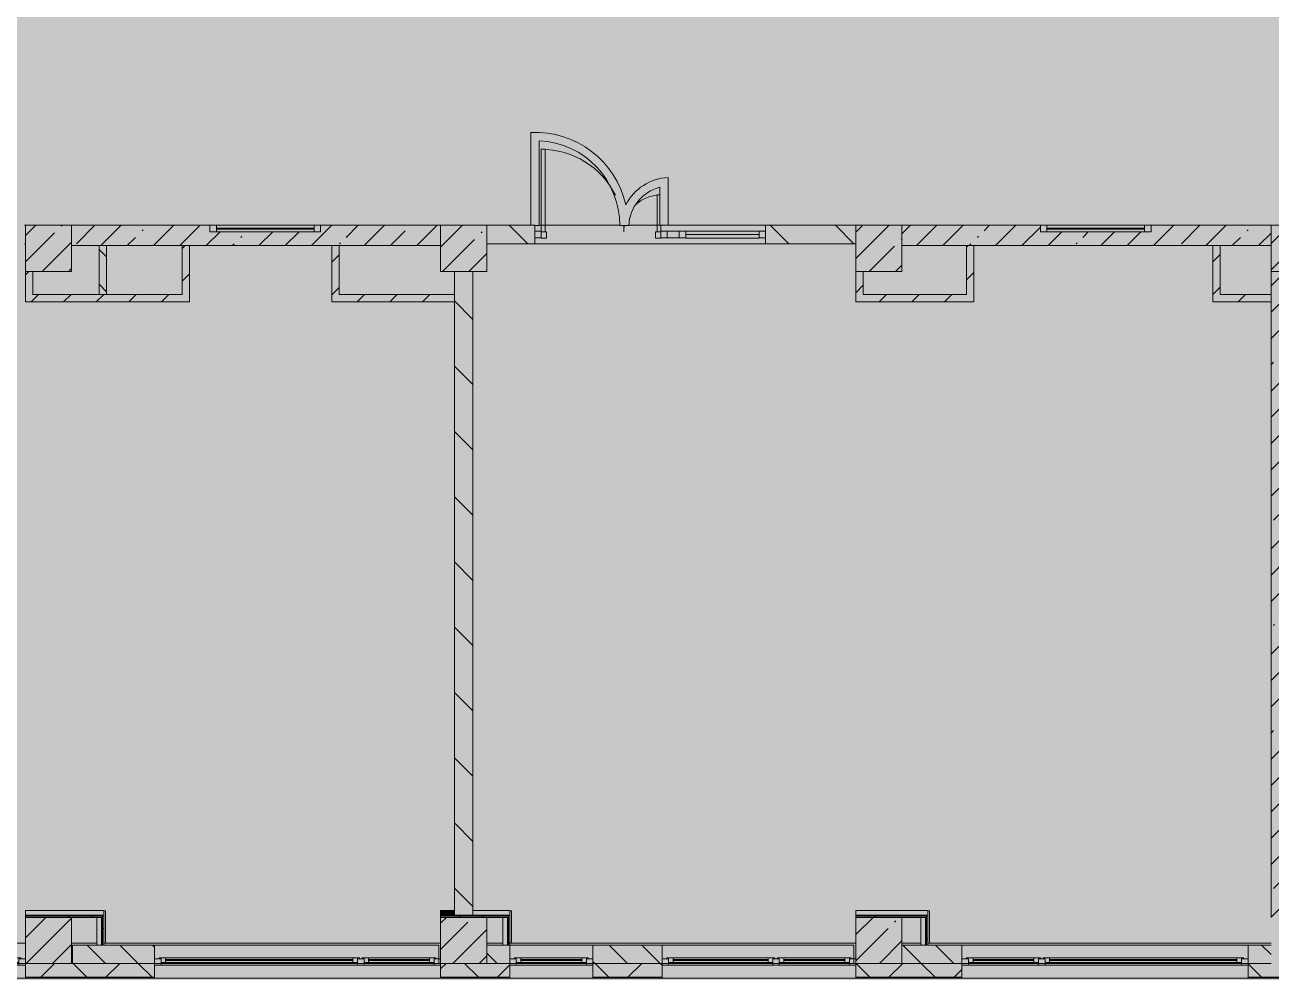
# Model space of a CAD drawing. Header units: millimetres. Extents: x 34897 to 231692, y -8553 to 29000.
# Drawn here: x 156587 to 170092, y -280 to 10072 of the extents above; entities that cross this region are included whole.
import ezdxf

# ---------------------------------------------------------------- set-up
doc = ezdxf.new("R2010")
doc.units = ezdxf.units.MM
doc.layers.add('A-DETL-GENF-2', color=7, linetype='Continuous', lineweight=9, true_color=0xc0c0c0, transparency=0.4)
for name, color, linetype, lineweight, true_color in [('A-DETL-GENF-5', 7, 'Continuous', 5, 0xb7b7b7), ('A-DOOR-2', 7, 'Continuous', 5, 0xe2e2e2), ('A-DOOR-3', 7, 'Continuous', 5, 0xb7b7b7), ('A-FLOR-2', 7, 'Continuous', 5, 0xb7b7b7), ('A-GLAZ-3', 7, 'Continuous', 5, 0x737373), ('A-GLAZ-CURT-3', 7, 'Continuous', 5, 0x737373), ('A-GLAZ-CWMG-4', 7, 'Continuous', 5, 0x737373), ('A-WALL-4', 7, 'Continuous', 9, 0x737373), ('A-WALL-5', 7, 'Continuous', 5, 0x737373), ('I-WALL-2', 7, 'Continuous', 5, 0xe7e7e7), ('I-WALL-3', 7, 'Continuous', 9, 0xe7e7e7), ('I-WALL-5', 7, 'Continuous', 5, 0x737373), ('I-WALL-6', 7, 'Continuous', 5, 0x787878), ('S-COLS-4', 7, 'Continuous', 5, 0x737373)]:
    doc.layers.add(name, color=color, linetype=linetype, lineweight=lineweight, true_color=true_color)
for name, color, linetype, lineweight in [('A-WALL-3', 7, 'Continuous', 5), ('I-WALL-4', 7, 'Continuous', 5), ('S-COLS-3', 7, 'Continuous', 5)]:
    doc.layers.add(name, color=color, linetype=linetype, lineweight=lineweight)
pattern_1 = [(45, (104681.52, 0), (-176.7767, 176.7767), [])]
pattern_2 = [(45, (104681.5, 0), (-285.1231, 285.1231), []), (45, (104966.64, 0), (-285.1231, 285.1231), [504.031, -100.806, 16.764, -84.042])]
pattern_3 = [(135, (104681.5, 0), (-353.5534, -353.5534), [])]
pattern_4 = [(135, (104681.52, 0), (-176.7767, -176.7767), [])]
pattern_5 = [(45, (104681.5, 0), (-530.33, 530.33), []), (135, (104681.5, 0), (-530.33, -530.33), [])]

# ---------------------------------------------------------------- blocks, each defined once
blk = doc.blocks.new('BSC_Колонна _Прямоугольная - 500х500-V46-2_10_2_птичка')
at = {"layer": 'S-COLS-3'}
h = blk.add_hatch(dxfattribs=at)
h.set_pattern_fill('FP_78', color=256, style=0, pattern_type=2)
h.set_pattern_definition([(45, (-52160, -7650), (-285.123, 285.123), []), (45, (-51874.88, -7650), (-285.123, 285.123), [504.031, -100.806, 16.764, -84.042])])
h.paths.add_polyline_path([(-250, -250), (250, -250), (250, 250), (-250, 250)])
at = {"layer": 'S-COLS-4'}
for p, q in [((250, 250), (-250, 250)), ((-250, 250), (-250, -250)), ((250, -250), (250, 250)), ((-250, -250), (250, -250))]:
    blk.add_line(p, q, dxfattribs=at)
blk = doc.blocks.new('BSC_Колонна _Прямоугольная - 500х500-V47-2_10_2_птичка')
at = {"layer": 'S-COLS-3'}
h = blk.add_hatch(dxfattribs=at)
h.set_pattern_fill('FP_79', color=256, style=0, pattern_type=2)
h.set_pattern_definition([(45, (-61160, -7650), (-285.1231, 285.1231), []), (45, (-60874.88, -7650), (-285.123, 285.123), [504.031, -100.806, 16.764, -84.042])])
h.paths.add_polyline_path([(-250, -250), (250, -250), (250, 250), (-250, 250)])
at = {"layer": 'S-COLS-4'}
for p, q in [((250, 250), (-250, 250)), ((-250, 250), (-250, -250)), ((250, -250), (250, 250)), ((-250, -250), (250, -250))]:
    blk.add_line(p, q, dxfattribs=at)
blk = doc.blocks.new('BSC_Колонна _Прямоугольная - 500х500-V53-2_10_2_птичка')
at = {"layer": 'S-COLS-3'}
h = blk.add_hatch(dxfattribs=at)
h.set_pattern_fill('FP_85', color=256, style=0, pattern_type=2)
h.set_pattern_definition([(45, (-52160, -150), (-285.123, 285.123), []), (45, (-51874.88, -150), (-285.123, 285.123), [504.031, -100.806, 16.764, -84.042])])
h.paths.add_polyline_path([(-250, -250), (250, -250), (250, 250), (-250, 250)])
at = {"layer": 'S-COLS-4'}
for p, q in [((250, 250), (-250, 250)), ((-250, 250), (-250, -250)), ((250, -250), (250, 250)), ((-250, -250), (250, -250))]:
    blk.add_line(p, q, dxfattribs=at)
blk = doc.blocks.new('BSC_Колонна _Прямоугольная - 500х500-V54-2_10_2_птичка')
at = {"layer": 'S-COLS-3'}
h = blk.add_hatch(dxfattribs=at)
h.set_pattern_fill('FP_86', color=256, style=0, pattern_type=2)
h.set_pattern_definition([(45, (-61160, -150), (-285.123, 285.123), []), (45, (-60874.88, -150), (-285.123, 285.123), [504.031, -100.806, 16.764, -84.042])])
h.paths.add_polyline_path([(-159, -250), (250, -250), (250, 250), (-250, 250), (-250, -250)])
at = {"layer": 'S-COLS-4'}
for p, q in [((250, 250), (-250, 250)), ((-250, 250), (-250, -250)), ((250, -250), (250, 250)), ((-250, -250), (250, -250))]:
    blk.add_line(p, q, dxfattribs=at)
blk = doc.blocks.new('BSC_Колонна _Прямоугольная - 500х500-V58-2_10_2_птичка')
at = {"layer": 'S-COLS-3'}
h = blk.add_hatch(dxfattribs=at)
h.set_pattern_fill('FP_90', color=256, style=0, pattern_type=2)
h.set_pattern_definition([(45, (-65660, -7650), (-285.1231, 285.1231), []), (45, (-65374.88, -7650), (-285.1231, 285.1231), [504.031, -100.806, 16.764, -84.042])])
h.paths.add_polyline_path([(-22, -250), (250, -250), (250, 250), (-250, 250), (-250, -250)])
at = {"layer": 'S-COLS-4'}
for p, q in [((250, 250), (-250, 250)), ((-250, 250), (-250, -250)), ((250, -250), (250, 250)), ((-250, -250), (250, -250))]:
    blk.add_line(p, q, dxfattribs=at)
blk = doc.blocks.new('BSC_Колонна _Прямоугольная - 500х500-V76-2_10_2_птичка')
at = {"layer": 'S-COLS-3'}
h = blk.add_hatch(dxfattribs=at)
h.set_pattern_fill('FP_119', color=256, style=0, pattern_type=2)
h.set_pattern_definition([(45, (-56660, -150), (-285.123, 285.123), []), (45, (-56374.88, -150), (-285.123, 285.123), [504.031, -100.806, 16.764, -84.042])])
h.paths.add_polyline_path([(-250, -250), (250, -250), (250, 250), (-250, 250), (-250, 80)])
at = {"layer": 'S-COLS-4'}
for p, q in [((250, 250), (-250, 250)), ((-250, 250), (-250, -250)), ((250, -250), (250, 250)), ((-250, -250), (250, -250))]:
    blk.add_line(p, q, dxfattribs=at)
blk = doc.blocks.new('BSC_Колонна _Прямоугольная - 500х500-V77-2_10_2_птичка')
at = {"layer": 'S-COLS-3'}
h = blk.add_hatch(dxfattribs=at)
h.set_pattern_fill('FP_120', color=256, style=0, pattern_type=2)
h.set_pattern_definition([(45, (-56660, -7650), (-285.123, 285.123), []), (45, (-56374.88, -7650), (-285.123, 285.123), [504.031, -100.806, 16.764, -84.042])])
h.paths.add_polyline_path([(-250, -250), (250, -250), (250, 250), (-250, 250), (-250, 100)])
at = {"layer": 'S-COLS-4'}
for p, q in [((250, 250), (-250, 250)), ((-250, 250), (-250, -250)), ((250, -250), (250, 250)), ((-250, -250), (250, -250))]:
    blk.add_line(p, q, dxfattribs=at)
blk = doc.blocks.new('120_Окно_СКБ_2Ст - 120_Окно_СКБ_2Ст 3100х2500 _мал_створка слева_-22446080-2_10_2_птичка')
at = {"layer": 'A-GLAZ-3'}
for p, q in [((-1550, -127), (-1550, -57)), ((-1550, -57), (-1480, -57)), ((1550, -57), (-1550, -57)), ((-1480, -127), (-1550, -127)), ((-1550, -127), (-1500, -127)), ((-1480, -127), (-1500, -127)), ((-1500, -127), (-1500, -137)), ((-1480, -57), (-1480, -127)), ((650, -87), (-1480, -87)), ((-1480, -87), (-1480, -127)), ((-1430, -137), (-1430, -87)), ((-1430, -107), (600, -107)), ((600, -117), (-1430, -117)), ((600, -137), (600, -87)), ((650, -127), (650, -57)), ((650, -57), (720, -57)), ((650, -127), (650, -87)), ((720, -127), (650, -127)), ((670, -127), (650, -127)), ((670, -127), (700, -127)), ((670, -137), (670, -127)), ((720, -127), (700, -127)), ((700, -127), (700, -137)), ((720, -57), (720, -127)), ((1480, -87), (720, -87)), ((720, -87), (720, -127)), ((770, -137), (770, -87)), ((770, -107), (1430, -107)), ((1430, -117), (770, -117)), ((1430, -137), (1430, -87)), ((1480, -127), (1480, -57)), ((1480, -57), (1550, -57)), ((1480, -127), (1480, -87)), ((1550, -127), (1480, -127)), ((1500, -127), (1480, -127)), ((1500, -127), (1550, -127)), ((1500, -137), (1500, -127)), ((1550, -57), (1550, -127)), ((-1500, -137), (670, -137)), ((670, -137), (-1500, -137)), ((700, -137), (1500, -137)), ((1500, -137), (700, -137))]:
    blk.add_line(p, q, dxfattribs=at)
blk = doc.blocks.new('120_Окно_СКБ_1Ст - 120_Окно_СКБ_1Ст 900х2500_h_-20664874-2_10_2_птичка')
at = {"layer": 'A-GLAZ-3'}
for p, q in [((-450, -127), (-450, -57)), ((-450, -57), (-380, -57)), ((450, -57), (-450, -57)), ((-380, -127), (-450, -127)), ((-450, -127), (-400, -127)), ((-380, -127), (-400, -127)), ((-400, -127), (-400, -137)), ((-380, -57), (-380, -127)), ((380, -87), (-380, -87)), ((-380, -87), (-380, -127)), ((-330, -137), (-330, -87)), ((-330, -107), (330, -107)), ((330, -117), (-330, -117)), ((330, -137), (330, -87)), ((380, -127), (380, -57)), ((380, -57), (450, -57)), ((380, -127), (380, -87)), ((450, -127), (380, -127)), ((400, -127), (380, -127)), ((400, -127), (450, -127)), ((400, -137), (400, -127)), ((450, -57), (450, -127)), ((-400, -137), (400, -137)), ((400, -137), (-400, -137))]:
    blk.add_line(p, q, dxfattribs=at)
blk = doc.blocks.new('120_Окно_СКБ_2Ст - 120_Окно_СКБ_2Ст 2100х2500 _мал створка СЛЕВА_-22446485-2_10_2_птичка')
at = {"layer": 'A-GLAZ-3'}
for p, q in [((-1050, -127), (-1050, -57)), ((-1050, -57), (-980, -57)), ((1050, -57), (-1050, -57)), ((-980, -127), (-1050, -127)), ((-1050, -127), (-1000, -127)), ((-980, -127), (-1000, -127)), ((-1000, -127), (-1000, -137)), ((-980, -57), (-980, -127)), ((-220, -87), (-980, -87)), ((-980, -87), (-980, -127)), ((-930, -137), (-930, -87)), ((-930, -107), (-270, -107)), ((-270, -117), (-930, -117)), ((-270, -137), (-270, -87)), ((-220, -127), (-220, -57)), ((-220, -57), (-150, -57)), ((-220, -127), (-220, -87)), ((-150, -127), (-220, -127)), ((-200, -127), (-220, -127)), ((-200, -127), (-170, -127)), ((-200, -137), (-200, -127)), ((-150, -127), (-170, -127)), ((-170, -127), (-170, -137)), ((-150, -57), (-150, -127)), ((980, -87), (-150, -87)), ((-150, -87), (-150, -127)), ((-100, -137), (-100, -87)), ((-100, -107), (930, -107)), ((930, -117), (-100, -117)), ((930, -137), (930, -87)), ((980, -127), (980, -57)), ((980, -57), (1050, -57)), ((980, -127), (980, -87)), ((1050, -127), (980, -127)), ((1000, -127), (980, -127)), ((1000, -127), (1050, -127)), ((1000, -137), (1000, -127)), ((1050, -57), (1050, -127)), ((-1000, -137), (-200, -137)), ((-200, -137), (-1000, -137)), ((-170, -137), (1000, -137)), ((1000, -137), (-170, -137))]:
    blk.add_line(p, q, dxfattribs=at)
blk = doc.blocks.new('120_Окно_СКБ_2Ст - 120_Окно_СКБ_2Ст 3100х2500 _мал_ створка слева-2_-V85-2_10_2_птичка')
at = {"layer": 'A-GLAZ-3'}
for p, q in [((-1550, -127), (-1550, -57)), ((-1550, -57), (-1480, -57)), ((1550, -57), (-1550, -57)), ((-1480, -127), (-1550, -127)), ((-1550, -127), (-1500, -127)), ((-1480, -127), (-1500, -127)), ((-1500, -127), (-1500, -137)), ((-1480, -57), (-1480, -127)), ((-720, -87), (-1480, -87)), ((-1480, -87), (-1480, -127)), ((-1430, -137), (-1430, -87)), ((-1430, -107), (-770, -107)), ((-770, -117), (-1430, -117)), ((-770, -137), (-770, -87)), ((-720, -127), (-720, -57)), ((-720, -57), (-650, -57)), ((-720, -127), (-720, -87)), ((-650, -127), (-720, -127)), ((-700, -127), (-720, -127)), ((-700, -127), (-670, -127)), ((-700, -137), (-700, -127)), ((-650, -127), (-670, -127)), ((-670, -127), (-670, -137)), ((-650, -57), (-650, -127)), ((1480, -87), (-650, -87)), ((-650, -87), (-650, -127)), ((-600, -137), (-600, -87)), ((-600, -107), (1430, -107)), ((1430, -117), (-600, -117)), ((1430, -137), (1430, -87)), ((1480, -127), (1480, -57)), ((1480, -57), (1550, -57)), ((1480, -127), (1480, -87)), ((1550, -127), (1480, -127)), ((1500, -127), (1480, -127)), ((1500, -127), (1550, -127)), ((1500, -137), (1500, -127)), ((1550, -57), (1550, -127)), ((-1500, -137), (-700, -137)), ((-700, -137), (-1500, -137)), ((-670, -137), (1500, -137)), ((1500, -137), (-670, -137))]:
    blk.add_line(p, q, dxfattribs=at)
blk = doc.blocks.new('120_Окно_СКБ_2Ст - 120_Окно_СКБ_2Ст 3100х2500 _мал_ створка слева-2_-V86-2_10_2_птичка')
at = {"layer": 'A-GLAZ-3'}
for p, q in [((-1550, -127), (-1550, -57)), ((-1550, -57), (-1480, -57)), ((1550, -57), (-1550, -57)), ((-1480, -127), (-1550, -127)), ((-1550, -127), (-1503, -127)), ((-1480, -127), (-1500, -127)), ((-1500, -127), (-1500, -137)), ((-1480, -57), (-1480, -127)), ((-720, -87), (-1480, -87)), ((-1480, -87), (-1480, -127)), ((-1430, -137), (-1430, -87)), ((-1430, -107), (-770, -107)), ((-770, -117), (-1430, -117)), ((-770, -137), (-770, -87)), ((-720, -127), (-720, -57)), ((-720, -57), (-650, -57)), ((-720, -127), (-720, -87)), ((-650, -127), (-720, -127)), ((-700, -127), (-720, -127)), ((-700, -127), (-670, -127)), ((-700, -137), (-700, -127)), ((-650, -127), (-670, -127)), ((-670, -127), (-670, -137)), ((-650, -57), (-650, -127)), ((1480, -87), (-650, -87)), ((-650, -87), (-650, -127)), ((-600, -137), (-600, -87)), ((-600, -107), (1430, -107)), ((1430, -117), (-600, -117)), ((1430, -137), (1430, -87)), ((1480, -127), (1480, -57)), ((1480, -57), (1550, -57)), ((1480, -127), (1480, -87)), ((1550, -127), (1480, -127)), ((1500, -127), (1480, -127)), ((1500, -127), (1550, -127)), ((1500, -137), (1500, -127)), ((1550, -57), (1550, -127)), ((-1500, -137), (-700, -137)), ((-700, -137), (-1500, -137)), ((-670, -137), (1500, -137)), ((1500, -137), (-670, -137))]:
    blk.add_line(p, q, dxfattribs=at)
blk = doc.blocks.new('120_Окно_СКБ_1Ст - 120_Окно_СКБ_1Ст 400х1200 EI30-24228621-2_10_2_птичка')
at = {"layer": 'A-GLAZ-3'}
for p, q in [((-600, 40), (-600, 110)), ((-600, 110), (-530, 110)), ((600, 110), (-600, 110)), ((-530, 40), (-600, 40)), ((-600, 40), (600, 40)), ((-530, 110), (-530, 40)), ((530, 80), (-530, 80)), ((530, 70), (-530, 70)), ((530, 40), (530, 110)), ((530, 110), (600, 110)), ((600, 40), (530, 40)), ((600, 110), (600, 40))]:
    blk.add_line(p, q, dxfattribs=at)
blk = doc.blocks.new('Прямоугольный импост - 50 x 70 мм-V197-2_10_2_птичка')
at = {"layer": 'A-GLAZ-CWMG-4'}
for p, q in [((-70, 35), (0, 35)), ((-70, -35), (-70, 35)), ((0, 35), (0, -35)), ((0, -35), (-70, -35))]:
    blk.add_line(p, q, dxfattribs=at)
blk = doc.blocks.new('Дверь_Витражная_остекление_ - ДВН_ДАО_Главный вход_1200 в свету-V207-2_10_2_птичка')
at = {"layer": 'A-DOOR-2'}
for points in [[(-607, 30), (-607, 925), (-647, 925), (-647, 30)], [(647, 30), (647, 100), (639, 100), (639, 430), (607, 430), (607, 30), (639, 30)]]:
    blk.add_hatch(color=256, dxfattribs=at).paths.add_polyline_path(points)
at = {"layer": 'A-DETL-GENF-5'}
for p, q in [((-607, 925), (-647, 925)), ((-647, 925), (-647, 35)), ((-607, 30), (-607, 925)), ((639, 430), (607, 430)), ((607, 430), (607, 30)), ((-647, 30), (-607, 30)), ((-592, 30), (-647, 30)), ((-592, -40), (-592, 30)), ((592, -40), (592, 30)), ((592, 30), (647, 30)), ((607, 30), (647, 30)), ((647, 35), (647, 100)), ((-647, -40), (-592, -40)), ((647, -40), (592, -40))]:
    blk.add_line(p, q, dxfattribs=at)
at = {"layer": 'A-DOOR-3'}
for p, q in [((-647, 925), (-647, 35)), ((647, 100), (647, 35))]:
    blk.add_line(p, q, dxfattribs=at)
for centre, radius, start, end in [((-647, 30), 895, 26.2405, 90), ((647, 30), 400, 91.3229, 133.9937), ((-647, 30), 895, 360, 4.3606), ((647, 30), 400, 170.1518, 180)]:
    blk.add_arc(centre, radius, start, end, dxfattribs=at)
blk = doc.blocks.new('Системная панель - Стемалит - 40мм-V199-2_10_2_птичка')
at = {"layer": 'A-GLAZ-CURT-3'}
for p, q in [((65, 35), (-65, 35)), ((-65, 35), (-65, -35)), ((65, -35), (65, 35)), ((-65, -35), (65, -35))]:
    blk.add_line(p, q, dxfattribs=at)
blk = doc.blocks.new('Прямоугольный импост - 50 x 70 мм-V200-2_10_2_птичка')
at = {"layer": 'A-GLAZ-CWMG-4'}
for p, q in [((-35, 35), (35, 35)), ((-35, -35), (-35, 35)), ((35, 35), (35, -35)), ((35, -35), (-35, -35))]:
    blk.add_line(p, q, dxfattribs=at)
blk = doc.blocks.new('Прямоугольный импост - 50 x 70 мм-V201-2_10_2_птичка')
at = {"layer": 'A-GLAZ-CWMG-4'}
for p, q in [((0, 35), (-70, 35)), ((-70, 35), (-70, -35)), ((0, -35), (0, 35)), ((-70, -35), (0, -35))]:
    blk.add_line(p, q, dxfattribs=at)
blk = doc.blocks.new('Системная панель - Стекло - 40мм-V208-2_10_2_птичка')
at = {"layer": 'A-GLAZ-CURT-3'}
for p, q in [((397.5, 0), (-397.5, 0)), ((-397.5, 0), (-397.5, -40)), ((397.5, -40), (397.5, 0)), ((-397.5, -40), (397.5, -40))]:
    blk.add_line(p, q, dxfattribs=at)
blk = doc.blocks.new('Прямоугольный импост - 50 x 70 мм-V203-2_10_2_птичка')
at = {"layer": 'A-GLAZ-CWMG-4'}
for p, q in [((-35, 35), (35, 35)), ((-35, -35), (-35, 35)), ((35, 35), (35, -35)), ((35, -35), (-35, -35))]:
    blk.add_line(p, q, dxfattribs=at)
blk = doc.blocks.new('Прямоугольный импост - 50 x 70 мм-V204-2_10_2_птичка')
at = {"layer": 'A-GLAZ-CWMG-4'}
blk.add_line((41991, 7835), (41196, 7835), dxfattribs=at)

msp = doc.modelspace()

# ---------------------------------------------------------------- hatches: boundary and pattern name
at = {"layer": 'A-DETL-GENF-2'}
msp.add_hatch(color=256, dxfattribs=at).paths.add_polyline_path([(180522.5, -280), (180541.5, -280), (180541.5, 3300), (189541.5, 3300), (189541.5, 27350), (146591.5, 27350), (146591.5, 23778), (143441.5, 23778), (143441.5, -280), (179594.9, -280)])
at = {"layer": 'A-WALL-3'}
h = msp.add_hatch(dxfattribs=at)
h.set_pattern_fill('FP_103', color=256, style=0, pattern_type=2)
h.set_pattern_definition(pattern_4)
h.paths.add_polyline_path([(157101.5, -100), (157991.5, -100), (157991.5, 100), (157101.5, 100)])
h = msp.add_hatch(dxfattribs=at)
h.set_pattern_fill('FP_103', color=256, style=0, pattern_type=2)
h.set_pattern_definition(pattern_4)
h.paths.add_polyline_path([(161591.5, -100), (161841.5, -100), (161841.5, 100), (161591.5, 100)])
h.paths.add_polyline_path([(162899.6, -100), (163491.5, -100), (163491.5, 100), (162741.5, 100), (162741.5, -100)])
h = msp.add_hatch(dxfattribs=at)
h.set_pattern_fill('FP_103', color=256, style=0, pattern_type=2)
h.set_pattern_definition(pattern_4)
h.paths.add_polyline_path([(166609.7, -100), (166741.5, -100), (166741.5, 100), (166091.5, 100), (166091.5, -100)])
h.paths.add_polyline_path([(170091.5, -100), (170091.5, 100), (169841.5, 100), (169841.5, -100)])
h = msp.add_hatch(dxfattribs=at)
h.set_pattern_fill('FP_93', color=256, style=0, pattern_type=2)
h.set_pattern_definition([(45, (104681.5, 0), (-353.5534, 353.5534), []), (135, (104681.5, 0), (-353.5534, -353.5534), [])])
h.paths.add_polyline_path([(180381.5, -250), (180381.5, -100), (176241.5, -100), (176241.5, -250), (179594.9, -250)])
h.paths.add_polyline_path([(174029.8, -250), (175341.5, -250), (175341.5, -100), (171741.5, -100), (171741.5, -250), (172174.8, -250)])
h.paths.add_polyline_path([(163491.5, -250), (163491.5, -100), (162741.5, -100), (162741.5, -250), (162899.6, -250)])
h.paths.add_polyline_path([(166609.7, -250), (166741.5, -250), (166741.5, -100), (165591.5, -100), (165591.5, -250), (165682.1, -250)])
h.paths.add_polyline_path([(161591.5, -250), (161841.5, -250), (161841.5, -100), (161091.5, -100), (161091.5, -250), (161508.3, -250)])
h.paths.add_polyline_path([(169841.5, -250), (170841.5, -250), (170841.5, -100), (169841.5, -100)])
h.paths.add_polyline_path([(157991.5, -250), (157991.5, -100), (156591.5, -100), (156591.5, -250), (157334.5, -250)])
h.paths.add_polyline_path([(153491.5, -250), (153491.5, -100), (152091.5, -100), (152091.5, -250), (152696.9, -250)])
h.paths.add_polyline_path([(149914.3, -250), (149991.5, -250), (149991.5, -100), (149617.9, -100), (149617.9, -250)])
h.paths.add_polyline_path([(147341.5, -250), (148717.9, -250), (148717.9, -100), (147341.5, -100)])
h.paths.add_polyline_path([(143752.4, -250), (144241.5, -250), (144241.5, -100), (143441.5, -100), (143445.4, -250), (143721.5, -250)])
at = {"layer": 'I-WALL-2'}
for points in [[(161241.5, 425), (161241.5, 475), (161091.5, 475), (161091.5, 425)], [(157416.5, 100), (157416.5, 400), (157366.5, 400), (157366.5, 100)]]:
    msp.add_hatch(color=256, dxfattribs=at).paths.add_polyline_path(points)
at = {"layer": 'I-WALL-3'}
for points in [[(157441.5, 425), (157441.5, 475), (156591.5, 475), (156591.5, 425), (157334.5, 425)], [(161841.5, 425), (161841.5, 475), (161441.5, 475), (161441.5, 425), (161829, 425)], [(166371.5, 425), (166371.5, 475), (165591.5, 475), (165591.5, 425), (165682.1, 425)], [(161816.5, 100), (161816.5, 400), (161766.5, 400), (161766.5, 100)], [(166346.5, 100), (166346.5, 400), (166296.5, 400), (166296.5, 100)]]:
    msp.add_hatch(color=256, dxfattribs=at).paths.add_polyline_path(points)
at = {"layer": 'I-WALL-4'}
h = msp.add_hatch(dxfattribs=at)
h.set_pattern_fill('FP_101', color=256, style=0, pattern_type=2)
h.set_pattern_definition(pattern_2)
h.paths.add_polyline_path([(158371.5, 7680), (161091.5, 7680), (161091.5, 7900), (159791.5, 7900), (159791.5, 7830), (158591.5, 7830), (158591.5, 7900), (157091.5, 7900), (157091.5, 7680), (158291.5, 7680)])
h = msp.add_hatch(dxfattribs=at)
h.set_pattern_fill('FP_104', color=256, style=0, pattern_type=2)
h.set_pattern_definition(pattern_3)
h.paths.add_polyline_path([(165591.5, 7700), (165591.5, 7900), (164612.5, 7900), (164612.5, 7700), (164754.6, 7700)])
h.paths.add_polyline_path([(161591.5, 7700), (162112.5, 7700), (162112.5, 7900), (161591.5, 7900), (161591.5, 7750.3)])
h = msp.add_hatch(dxfattribs=at)
h.set_pattern_fill('FP_101', color=256, style=0, pattern_type=2)
h.set_pattern_definition(pattern_2)
h.paths.add_polyline_path([(169541.5, 7680), (170091.5, 7680), (170091.5, 7900), (168791.5, 7900), (168791.5, 7830), (167591.5, 7830), (167591.5, 7900), (166091.5, 7900), (166091.5, 7680), (169461.5, 7680)])
h = msp.add_hatch(dxfattribs=at)
h.set_pattern_fill('FP_105', color=256, style=0, pattern_type=2)
h.set_pattern_definition(pattern_1)
h.paths.add_polyline_path([(158371.5, 7070), (158371.5, 7680), (158291.5, 7680), (158291.5, 7070)])
h = msp.add_hatch(dxfattribs=at)
h.set_pattern_fill('FP_105', color=256, style=0, pattern_type=2)
h.set_pattern_definition(pattern_1)
h.paths.add_polyline_path([(159991.5, 7070), (159991.5, 7680), (159911.5, 7680), (159911.5, 7070)])
h = msp.add_hatch(dxfattribs=at)
h.set_pattern_fill('FP_105', color=256, style=0, pattern_type=2)
h.set_pattern_definition(pattern_1)
h.paths.add_polyline_path([(166871.5, 7150), (166871.5, 7680), (166791.5, 7680), (166791.5, 7150)])
h = msp.add_hatch(dxfattribs=at)
h.set_pattern_fill('FP_105', color=256, style=0, pattern_type=2)
h.set_pattern_definition(pattern_1)
h.paths.add_polyline_path([(169541.5, 7070), (169541.5, 7680), (169461.5, 7680), (169461.5, 7070)])
h = msp.add_hatch(dxfattribs=at)
h.set_pattern_fill('FP_105', color=256, style=0, pattern_type=2)
h.set_pattern_definition(pattern_1)
h.paths.add_polyline_path([(156671.5, 7150), (156671.5, 7400), (156591.5, 7400), (156591.5, 7150)])
h = msp.add_hatch(dxfattribs=at)
h.set_pattern_fill('FP_104', color=256, style=0, pattern_type=2)
h.set_pattern_definition(pattern_3)
h.paths.add_polyline_path([(161441.5, 425), (161441.5, 7400), (161241.5, 7400), (161241.5, 425)])
h = msp.add_hatch(dxfattribs=at)
h.set_pattern_fill('FP_105', color=256, style=0, pattern_type=2)
h.set_pattern_definition(pattern_1)
h.paths.add_polyline_path([(165671.5, 7150), (165671.5, 7400), (165591.5, 7400), (165591.5, 7150)])
h = msp.add_hatch(dxfattribs=at)
h.set_pattern_fill('FP_101', color=256, style=0, pattern_type=2)
h.set_pattern_definition(pattern_2)
h.paths.add_polyline_path([(170091.5, 400), (170311.5, 400), (170311.5, 7400), (170091.5, 7400), (170091.5, 808.9)])
h = msp.add_hatch(dxfattribs=at)
h.set_pattern_fill('FP_105', color=256, style=0, pattern_type=2)
h.set_pattern_definition(pattern_1)
h.paths.add_polyline_path([(158291.5, 7070), (158291.5, 7150), (156591.5, 7150), (156591.5, 7070), (157334.5, 7070)])
h = msp.add_hatch(dxfattribs=at)
h.set_pattern_fill('FP_105', color=256, style=0, pattern_type=2)
h.set_pattern_definition(pattern_1)
h.paths.add_polyline_path([(160940, 7070), (160940, 7150), (159991.5, 7150), (159991.5, 7070)])
h = msp.add_hatch(dxfattribs=at)
h.set_pattern_fill('FP_105', color=256, style=0, pattern_type=2)
h.set_pattern_definition(pattern_1)
h.paths.add_polyline_path([(161241.5, 7070), (161241.5, 7150), (160940, 7150), (160940, 7070), (161044.5, 7070)])
h = msp.add_hatch(dxfattribs=at)
h.set_pattern_fill('FP_105', color=256, style=0, pattern_type=2)
h.set_pattern_definition(pattern_1)
h.paths.add_polyline_path([(165591.5, 7070), (166871.5, 7070), (166871.5, 7150), (165591.5, 7150)])
h = msp.add_hatch(dxfattribs=at)
h.set_pattern_fill('FP_105', color=256, style=0, pattern_type=2)
h.set_pattern_definition(pattern_1)
h.paths.add_polyline_path([(170091.5, 7070), (170091.5, 7150), (169541.5, 7150), (169541.5, 7070)])
h = msp.add_hatch(dxfattribs=at)
h.set_pattern_fill('FP_205', color=256, style=0, pattern_type=2)
h.set_pattern_definition(pattern_5)
h.paths.add_polyline_path([(157429, 412.5), (157441.5, 412.5), (157441.5, 425), (156591.5, 425), (156591.5, 412.5), (157334.5, 412.5)])
h = msp.add_hatch(dxfattribs=at)
h.set_pattern_fill('FP_205', color=256, style=0, pattern_type=2)
h.set_pattern_definition(pattern_5)
h.paths.add_polyline_path([(157429, 400), (157429, 412.5), (156591.5, 412.5), (156591.5, 400), (157416.5, 400)])
h = msp.add_hatch(dxfattribs=at)
h.set_pattern_fill('FP_205', color=256, style=0, pattern_type=2)
h.set_pattern_definition(pattern_5)
h.paths.add_polyline_path([(157441.5, 100), (157441.5, 412.5), (157429, 412.5), (157429, 100)])
h = msp.add_hatch(dxfattribs=at)
h.set_pattern_fill('FP_205', color=256, style=0, pattern_type=2)
h.set_pattern_definition(pattern_5)
h.paths.add_polyline_path([(161441.5, 412.5), (161441.5, 425), (161091.5, 425), (161091.5, 412.5), (161241.5, 412.5)])
h = msp.add_hatch(dxfattribs=at)
h.set_pattern_fill('FP_205', color=256, style=0, pattern_type=2)
h.set_pattern_definition(pattern_5)
h.paths.add_polyline_path([(161441.5, 400), (161441.5, 412.5), (161091.5, 412.5), (161091.5, 400), (161241.5, 400)])
h = msp.add_hatch(dxfattribs=at)
h.set_pattern_fill('FP_205', color=256, style=0, pattern_type=2)
h.set_pattern_definition(pattern_5)
h.paths.add_polyline_path([(161829, 412.5), (161829, 425), (161241.5, 425), (161241.5, 412.5), (161816.5, 412.5)])
h = msp.add_hatch(dxfattribs=at)
h.set_pattern_fill('FP_205', color=256, style=0, pattern_type=2)
h.set_pattern_definition(pattern_5)
h.paths.add_polyline_path([(161508.3, 400), (161816.5, 400), (161816.5, 412.5), (161241.5, 412.5), (161241.5, 400), (161441.5, 400)])
h = msp.add_hatch(dxfattribs=at)
h.set_pattern_fill('FP_205', color=256, style=0, pattern_type=2)
h.set_pattern_definition(pattern_5)
h.paths.add_polyline_path([(161816.5, 100), (161829, 100), (161829, 412.5), (161816.5, 412.5), (161816.5, 230.5)])
h = msp.add_hatch(dxfattribs=at)
h.set_pattern_fill('FP_205', color=256, style=0, pattern_type=2)
h.set_pattern_definition(pattern_5)
h.paths.add_polyline_path([(161829, 100), (161841.5, 100), (161841.5, 425), (161829, 425), (161829, 230.5)])
h = msp.add_hatch(dxfattribs=at)
h.set_pattern_fill('FP_205', color=256, style=0, pattern_type=2)
h.set_pattern_definition(pattern_5)
h.paths.add_polyline_path([(166359, 412.5), (166371.5, 412.5), (166371.5, 425), (165591.5, 425), (165591.5, 412.5), (165682.1, 412.5)])
h = msp.add_hatch(dxfattribs=at)
h.set_pattern_fill('FP_205', color=256, style=0, pattern_type=2)
h.set_pattern_definition(pattern_5)
h.paths.add_polyline_path([(166359, 400), (166359, 412.5), (165591.5, 412.5), (165591.5, 400), (166346.5, 400)])
h = msp.add_hatch(dxfattribs=at)
h.set_pattern_fill('FP_205', color=256, style=0, pattern_type=2)
h.set_pattern_definition(pattern_5)
h.paths.add_polyline_path([(166359, 100), (166371.5, 100), (166371.5, 412.5), (166359, 412.5), (166359, 230.5)])
h = msp.add_hatch(dxfattribs=at)
h.set_pattern_fill('FP_205', color=256, style=0, pattern_type=2)
h.set_pattern_definition(pattern_5)
h.paths.add_polyline_path([(157429, 100), (157429, 400), (157416.5, 400), (157416.5, 100)])
h = msp.add_hatch(dxfattribs=at)
h.set_pattern_fill('FP_205', color=256, style=0, pattern_type=2)
h.set_pattern_definition(pattern_5)
h.paths.add_polyline_path([(166359, 100), (166359, 400), (166346.5, 400), (166346.5, 100)])
at = {"layer": 'I-WALL-6'}
h = msp.add_hatch(dxfattribs=at)
h.set_pattern_fill('FP_114', color=256, style=0, pattern_type=2)
h.set_pattern_definition([(135, (104681.5, 0), (-377.171, -377.171), [533.4, -88.9, 17.78, -88.9]), (135, (104681.5, 376.94), (-377.171, -377.171), []), (50, (104681.5, 0), (637.6445, -55.7866), [66.675, -733.425]), (355, (104681.5, 0), (-123.3494, 668.699), [53.34, -586.74]), (100.451, (104734.65, -4.65), (514.299, 612.908), [56.665, -623.315]), (46.184, (104681.5, 177.8), (948.776, -147.15), [100.012, -1100.137]), (96.636, (104760.6, 165.5), (830.909, 865.997), [84.998, -934.973]), (351.184, (104681.5, 177.8), (830.918, 865.988), [80.01, -880.11]), (21, (104770.4, 133.35), (530.6506, -357.9283), [66.675, -733.425]), (326, (104770.4, 133.35), (216.308, 644.6585), [53.34, -586.74]), (71.451, (104814.64, 103.5), (746.9596, 286.724), [56.665, -623.315]), (37.5, (104681.52, 0), (10.8105, 295.9426), [16.764, -562.864, 16.764, -578.866, -588.962]), (37.5, (104681.52, 0), (10.8105, 295.9426), [-1175.258, 16.764, -572.198]), (7.5, (104681.52, 0), (233.8692, 350.6318), [16.764, -322.834, 16.764, -549.529, -224.472]), (7.5, (104681.52, 0), (233.8692, 350.6318), [-905.891, 16.764, -207.708]), (327.5, (104483.27, 0), (474.5678, -20.0513), [16.764, -205.486, 16.764, -676.656, -920.115]), (327.5, (104483.27, 0), (474.5678, -20.0513), [-915.67, 16.764, -903.351]), (317.5, (104394.37, 0), (518.4522, 88.9934), [16.764, -272.161, 16.764, -443.738, -653.415]), (317.5, (104394.37, 0), (518.4522, 88.9934), [-749.427, 16.764, -636.651])])
h.paths.add_polyline_path([(157471.5, 7150), (157471.5, 7680), (157391.5, 7680), (157391.5, 7150)])

# ---------------------------------------------------------------- linework, layer by layer
at = {"layer": 'A-FLOR-2'}
for p, q in [((162069.6, 8904.6), (162069.6, 7900)), ((162159.6, 7897), (162159.6, 8815.2)), ((163558.5, 7900), (163558.5, 8418.4)), ((163468.5, 8314.2), (163468.5, 7900)), ((156581.5, 7900), (156591.5, 7900)), ((162112.5, 7897), (162159.6, 7897)), ((162159.6, 7900), (163031.9, 7900)), ((163032.1, 7897), (163130.1, 7897)), ((163130.4, 7900), (164612.5, 7900)), ((164612.5, 7900), (163558.5, 7900)), ((156591.5, 7700), (156581.5, 7700)), ((157441.5, 470), (157461.5, 470)), ((157461.5, 470), (157461.5, 120)), ((161841.5, 470), (161861.5, 470)), ((161861.5, 470), (161861.5, 120)), ((166371.5, 470), (166391.5, 470)), ((166391.5, 470), (166391.5, 120))]:
    msp.add_line(p, q, dxfattribs=at)
for centre, radius, start, end in [((162122.1, 7906), 1000, 12.44956, 93.01125), ((162122.1, 7906), 910, 359.43333, 87.64026), ((163583.5, 7875), 544, 92.63401, 153.04618), ((163583.5, 7875), 454, 104.67311, 177.22246)]:
    msp.add_arc(centre, radius, start, end, dxfattribs=at)
at = {"layer": 'A-WALL-4'}
for p, q in [((158371.5, 7680), (158291.5, 7680)), ((159991.5, 7680), (159911.5, 7680)), ((166871.5, 7680), (166791.5, 7680)), ((169541.5, 7680), (169461.5, 7680)), ((157391.5, 7150), (157471.5, 7150)), ((161241.5, 7070), (161241.5, 7150)), ((170091.5, 7070), (170091.5, 7150)), ((157441.5, 425), (156591.5, 425)), ((157429, 412.5), (156591.5, 412.5)), ((157429, 100), (157429, 412.5)), ((161841.5, 425), (161091.5, 425)), ((161829, 412.5), (161091.5, 412.5)), ((161241.5, 425), (161241.5, 475)), ((161441.5, 475), (161441.5, 425)), ((161829, 412.5), (161829, 100)), ((166371.5, 425), (165591.5, 425)), ((166359, 412.5), (165591.5, 412.5)), ((166359, 412.5), (166359, 100)), ((157416.5, 400), (157366.5, 400)), ((157416.5, 100), (157416.5, 400)), ((161766.5, 400), (161816.5, 400)), ((161816.5, 400), (161816.5, 100)), ((166346.5, 400), (166296.5, 400)), ((166346.5, 400), (166346.5, 100)), ((157101.5, -100), (157991.5, -100)), ((161591.5, -100), (161841.5, -100)), ((162741.5, -100), (163491.5, -100)), ((166091.5, -100), (166741.5, -100)), ((169841.5, -100), (170091.5, -100)), ((156591.5, -250), (157991.5, -250)), ((156591.5, -253), (157991.5, -253)), ((161091.5, -250), (161841.5, -250)), ((161091.5, -253), (161841.5, -253)), ((162741.5, -250), (163491.5, -250)), ((162741.5, -253), (163491.5, -253)), ((165591.5, -250), (166741.5, -250)), ((165591.5, -253), (166741.5, -253)), ((169841.5, -250), (170841.5, -250)), ((169841.5, -253), (170841.5, -253))]:
    msp.add_line(p, q, dxfattribs=at)
at = {"layer": 'A-WALL-5'}
for p, q in [((157101.5, 100), (157101.5, -100)), ((157101.5, 100), (161071.5, 100)), ((157991.5, -258), (157991.5, 100)), ((161071.5, -100), (161071.5, 100)), ((161591.5, 100), (165571.5, 100)), ((161841.5, -258), (161841.5, 100)), ((162741.5, 100), (162741.5, -258)), ((163491.5, -258), (163491.5, 100)), ((165571.5, -100), (165571.5, 100)), ((166091.5, 100), (170091.5, 100)), ((166741.5, -258), (166741.5, 100)), ((169841.5, 100), (169841.5, -258)), ((156591.5, -100), (156591.5, -258)), ((157091.5, -100), (157101.5, -100)), ((161091.5, -100), (161091.5, -258)), ((165591.5, -100), (165591.5, -258)), ((166741.5, -100), (170091.5, -100)), ((162741.5, -258), (143444.4, -258)), ((170841.5, -258), (162741.5, -258))]:
    msp.add_line(p, q, dxfattribs=at)
at = {"layer": 'I-WALL-5'}
for p, q in [((158591.5, 7900), (157091.5, 7900)), ((161091.5, 7900), (159791.5, 7900)), ((162112.5, 7900), (161591.5, 7900)), ((162112.5, 7700), (162112.5, 7900)), ((162159.6, 7900), (163031.9, 7900)), ((163130.4, 7900), (163468.5, 7900)), ((164612.5, 7900), (164612.5, 7700)), ((164612.5, 7900), (165591.5, 7900)), ((167591.5, 7900), (166091.5, 7900)), ((170091.5, 7900), (168791.5, 7900)), ((165591.5, 7700), (161591.5, 7700)), ((157091.5, 7680), (158291.5, 7680)), ((157391.5, 7680), (157391.5, 7150)), ((157471.5, 7150), (157471.5, 7680)), ((158291.5, 7680), (158291.5, 7150)), ((158371.5, 7070), (158371.5, 7680)), ((158371.5, 7680), (159911.5, 7680)), ((159911.5, 7680), (159911.5, 7070)), ((159991.5, 7150), (159991.5, 7680)), ((159991.5, 7680), (161091.5, 7680)), ((166091.5, 7680), (166791.5, 7680)), ((166791.5, 7680), (166791.5, 7150)), ((166871.5, 7070), (166871.5, 7680)), ((166871.5, 7680), (169461.5, 7680)), ((169461.5, 7680), (169461.5, 7070)), ((169541.5, 7150), (169541.5, 7680)), ((169541.5, 7680), (170091.5, 7680)), ((156591.5, 7400), (156591.5, 7070)), ((156671.5, 7150), (156671.5, 7400)), ((161241.5, 7400), (161241.5, 7150)), ((161441.5, 475), (161441.5, 7400)), ((165591.5, 7400), (165591.5, 7070)), ((165671.5, 7150), (165671.5, 7400)), ((170091.5, 7400), (170091.5, 7150)), ((156591.5, 7070), (158371.5, 7070)), ((157391.5, 7150), (156671.5, 7150)), ((158291.5, 7150), (157471.5, 7150)), ((159911.5, 7070), (161241.5, 7070)), ((161241.5, 7150), (159991.5, 7150)), ((161241.5, 7070), (161241.5, 475)), ((165591.5, 7070), (166871.5, 7070)), ((166791.5, 7150), (165671.5, 7150)), ((169461.5, 7070), (170091.5, 7070)), ((170091.5, 7150), (169541.5, 7150)), ((170091.5, 7070), (170091.5, 400)), ((157441.5, 475), (156591.5, 475)), ((156591.5, 475), (156591.5, 400)), ((157441.5, 100), (157441.5, 475)), ((161241.5, 475), (161091.5, 475)), ((161091.5, 475), (161091.5, 400)), ((161841.5, 475), (161441.5, 475)), ((161841.5, 100), (161841.5, 475)), ((166371.5, 475), (165591.5, 475)), ((165591.5, 475), (165591.5, 400)), ((166371.5, 100), (166371.5, 475)), ((157091.5, 400), (157366.5, 400)), ((157366.5, 400), (157366.5, 100)), ((161591.5, 400), (161766.5, 400)), ((161766.5, 400), (161766.5, 100)), ((166091.5, 400), (166296.5, 400)), ((166296.5, 400), (166296.5, 100)), ((152805.6, 120), (156591.5, 120)), ((157091.5, 120), (157366.5, 120)), ((157440.7, 120), (161091.5, 120)), ((161591.5, 120), (161766.5, 120)), ((161840.7, 120), (165591.5, 120)), ((166091.5, 120), (166296.5, 120)), ((166370.7, 120), (170091.5, 120)), ((156591.5, -100), (153491.5, -100)), ((161091.5, -100), (157991.5, -100)), ((162741.5, -100), (161841.5, -100)), ((165591.5, -100), (163491.5, -100))]:
    msp.add_line(p, q, dxfattribs=at)

# ---------------------------------------------------------------- block references
at = {"layer": 'A-DOOR-3'}
msp.add_blockref('Дверь_Витражная_остекление_ - ДВН_ДАО_Главный вход_1200 в свету-V207-2_10_2_птичка', (162830, 7800), dxfattribs=at)
at = {"layer": 'A-GLAZ-3'}
for p in [(159191.5, 7790), (168191.5, 7790)]:
    msp.add_blockref('120_Окно_СКБ_1Ст - 120_Окно_СКБ_1Ст 400х1200 EI30-24228621-2_10_2_птичка', p, dxfattribs=at)
at = {"layer": 'A-GLAZ-3', "rotation": 180}
for name, p in [('120_Окно_СКБ_2Ст - 120_Окно_СКБ_2Ст 3100х2500 _мал_ створка слева-2_-V85-2_10_2_птичка', (155041.5, -175)), ('120_Окно_СКБ_2Ст - 120_Окно_СКБ_2Ст 3100х2500 _мал_ створка слева-2_-V86-2_10_2_птичка', (159541.5, -175)), ('120_Окно_СКБ_1Ст - 120_Окно_СКБ_1Ст 900х2500_h_-20664874-2_10_2_птичка', (162291.5, -175)), ('120_Окно_СКБ_2Ст - 120_Окно_СКБ_2Ст 2100х2500 _мал створка СЛЕВА_-22446485-2_10_2_птичка', (164541.5, -175)), ('120_Окно_СКБ_2Ст - 120_Окно_СКБ_2Ст 3100х2500 _мал_створка слева_-22446080-2_10_2_птичка', (168291.5, -175))]:
    msp.add_blockref(name, p, dxfattribs=at)
at = {"layer": 'A-GLAZ-CURT-3'}
for name, p in [('Системная панель - Стемалит - 40мм-V199-2_10_2_птичка', (163612.5, 7800)), ('Системная панель - Стекло - 40мм-V208-2_10_2_птичка', (164145, 7800))]:
    msp.add_blockref(name, p, dxfattribs=at)
at = {"layer": 'A-GLAZ-CWMG-4', "rotation": 180}
msp.add_blockref('Прямоугольный импост - 50 x 70 мм-V201-2_10_2_птичка', (162112.5, 7800), dxfattribs=at)
at = {"layer": 'A-GLAZ-CWMG-4', "extrusion": (0, 0, -1), "rotation": 180}
for name, p in [('Прямоугольный импост - 50 x 70 мм-V200-2_10_2_птичка', (-163512.5, 7800)), ('Прямоугольный импост - 50 x 70 мм-V203-2_10_2_птичка', (-163712.5, 7800)), ('Прямоугольный импост - 50 x 70 мм-V197-2_10_2_птичка', (-164612.5, 7800))]:
    msp.add_blockref(name, p, dxfattribs=at)
at = {"layer": 'A-GLAZ-CWMG-4'}
msp.add_blockref('Прямоугольный импост - 50 x 70 мм-V204-2_10_2_птичка', (122551.5, 0), dxfattribs=at)
at = {"layer": 'S-COLS-4'}
for name, p in [('BSC_Колонна _Прямоугольная - 500х500-V46-2_10_2_птичка', (156841.5, 7650)), ('BSC_Колонна _Прямоугольная - 500х500-V77-2_10_2_птичка', (161341.5, 7650)), ('BSC_Колонна _Прямоугольная - 500х500-V47-2_10_2_птичка', (165841.5, 7650)), ('BSC_Колонна _Прямоугольная - 500х500-V58-2_10_2_птичка', (170341.5, 7650)), ('BSC_Колонна _Прямоугольная - 500х500-V53-2_10_2_птичка', (156841.5, 150)), ('BSC_Колонна _Прямоугольная - 500х500-V76-2_10_2_птичка', (161341.5, 150)), ('BSC_Колонна _Прямоугольная - 500х500-V54-2_10_2_птичка', (165841.5, 150))]:
    msp.add_blockref(name, p, dxfattribs=at)

doc.saveas('drawing.dxf')
